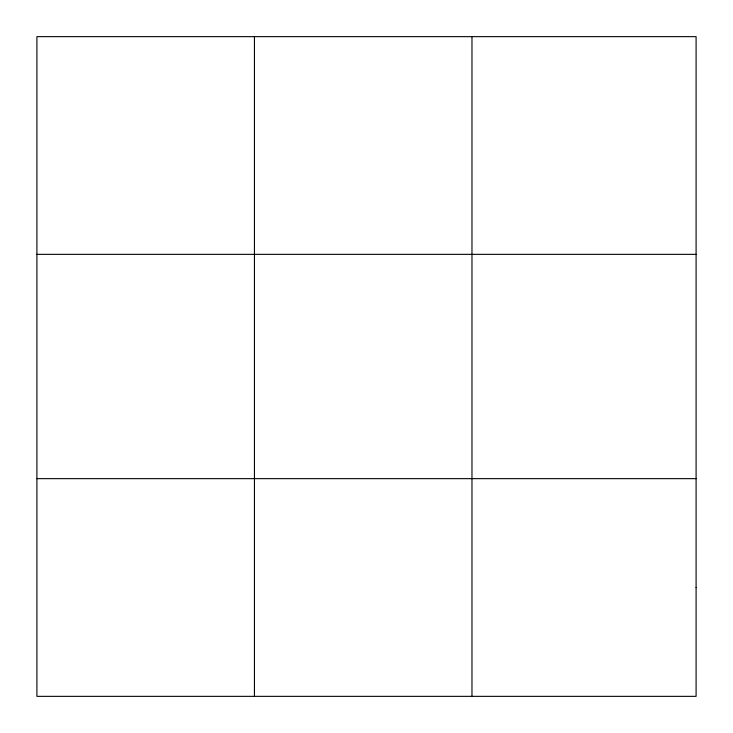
<?xml version="1.0" encoding="UTF-8"?>
<svg xmlns="http://www.w3.org/2000/svg" width="733" height="733" viewBox="0 0 733 733"><rect width="100%" height="100%" fill="white"/><g stroke="black" fill="none" stroke-linecap="round" stroke-linejoin="round"><path stroke-width="1.1" d="M254.443 696.35L254.443 36.65M471.97 696.35L471.97 36.65M36.907 254.351L696.093 254.351M36.907 478.649L696.093 478.649M696.093 587.5L696.093 696.35L36.907 696.35L36.907 36.65L696.093 36.65L696.093 587.5"/></g></svg>
